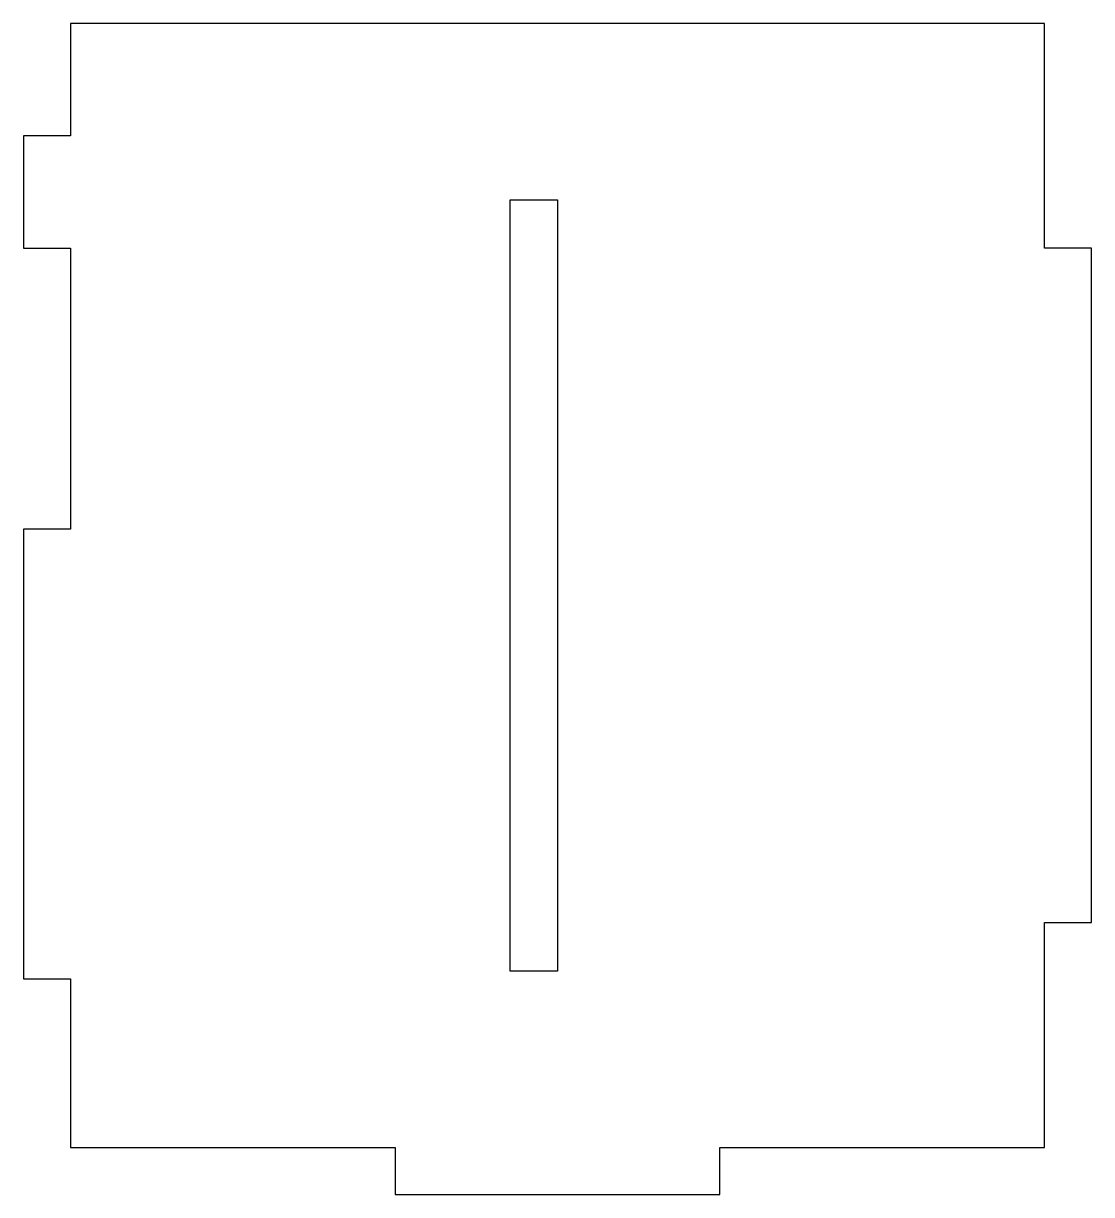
# Model space of a CAD drawing. Header units: millimetres. Extents: x 0 to 95, y -4 to 100.
import ezdxf

# ---------------------------------------------------------------- set-up
doc = ezdxf.new("R2010")
doc.units = ezdxf.units.MM
doc.layers.get('0').update_dxf_attribs({"linetype": 'CONTINUOUS'})

msp = doc.modelspace()

# ---------------------------------------------------------------- linework, layer by layer
for points in [[(90.8, 80), (90.8, 100), (4.2, 100), (4.2, 90), (0, 90), (0, 80), (4.2, 80), (4.2, 55), (0, 55), (0, 15), (4.2, 15), (4.2, 0), (33.07, 0), (33.07, -4.2), (61.93, -4.2), (61.93, 0), (90.8, 0), (90.8, 20), (95, 20), (95, 80)], [(43.3, 15.69), (43.3, 84.31), (47.5, 84.31), (47.5, 15.69)]]:
    msp.add_lwpolyline(points, close=True)

doc.saveas('drawing.dxf')
